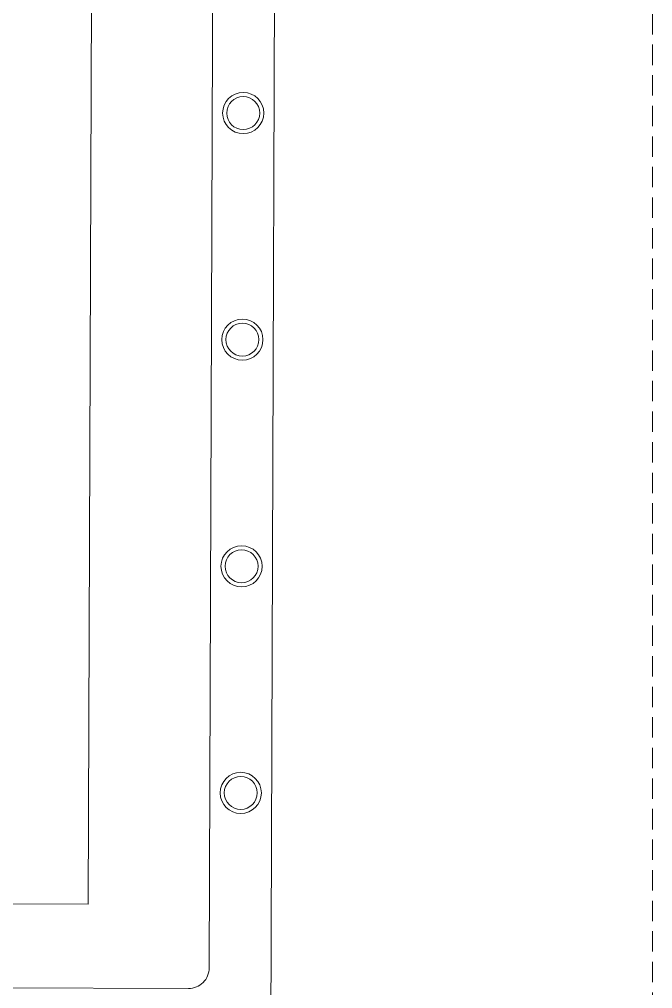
# Model space of a CAD drawing. Header units: millimetres. Extents: x 32721 to 103787, y 57624 to 127312.
# Drawn here: x 38396.9 to 38552.1, y 65146.8 to 65384.5 of the extents above; entities that cross this region are included whole.
import ezdxf

# ---------------------------------------------------------------- set-up
doc = ezdxf.new("R2010")
doc.units = ezdxf.units.MM
doc.header["$LTSCALE"] = 10
doc.linetypes.add('DASHED', pattern=[0.75, 0.5, -0.25])
doc.layers.add('1轮廓实线层', color=7, linetype='Continuous', lineweight=18)

msp = doc.modelspace()

# ---------------------------------------------------------------- linework, layer by layer
at = {"layer": '1轮廓实线层'}
for p, q in [((38413.8, 65167.47), (38415, 65500.29)), ((38413.8, 65167.47), (37795.97, 65169.7)), ((37771.24, 65149.2), (38438.38, 65146.79))]:
    msp.add_line(p, q, dxfattribs=at)
at = {"layer": '1轮廓实线层', "linetype": 'DASHED'}
msp.add_lwpolyline([(37616.2, 65663.32), (38552.14, 65663.32), (38552.14, 64797.17), (37616.2, 64797.17)], close=True, dxfattribs=at)
at = {"layer": '1轮廓实线层'}
for points in [[(38454.95, 65535.9, -0.414214), (38459.98, 65530.83), (38458.56, 65136.61, -0.414214), (38453.49, 65131.57)], [(38439.73, 65520.79, -0.414214), (38444.76, 65515.72), (38443.45, 65151.83, -0.414214), (38438.38, 65146.79)]]:
    msp.add_lwpolyline(points, format="xyb", dxfattribs=at)
for centre, radius in [((38451.79, 65361.54), 5.05), ((38451.79, 65361.54), 4.04), ((38451.59, 65305.95), 5.05), ((38451.59, 65305.95), 4.04), ((38451.39, 65250.35), 5.05), ((38451.39, 65250.35), 4.04), ((38451.19, 65194.76), 5.05), ((38451.19, 65194.76), 4.04)]:
    msp.add_circle(centre, radius, dxfattribs=at)

doc.saveas('drawing.dxf')
